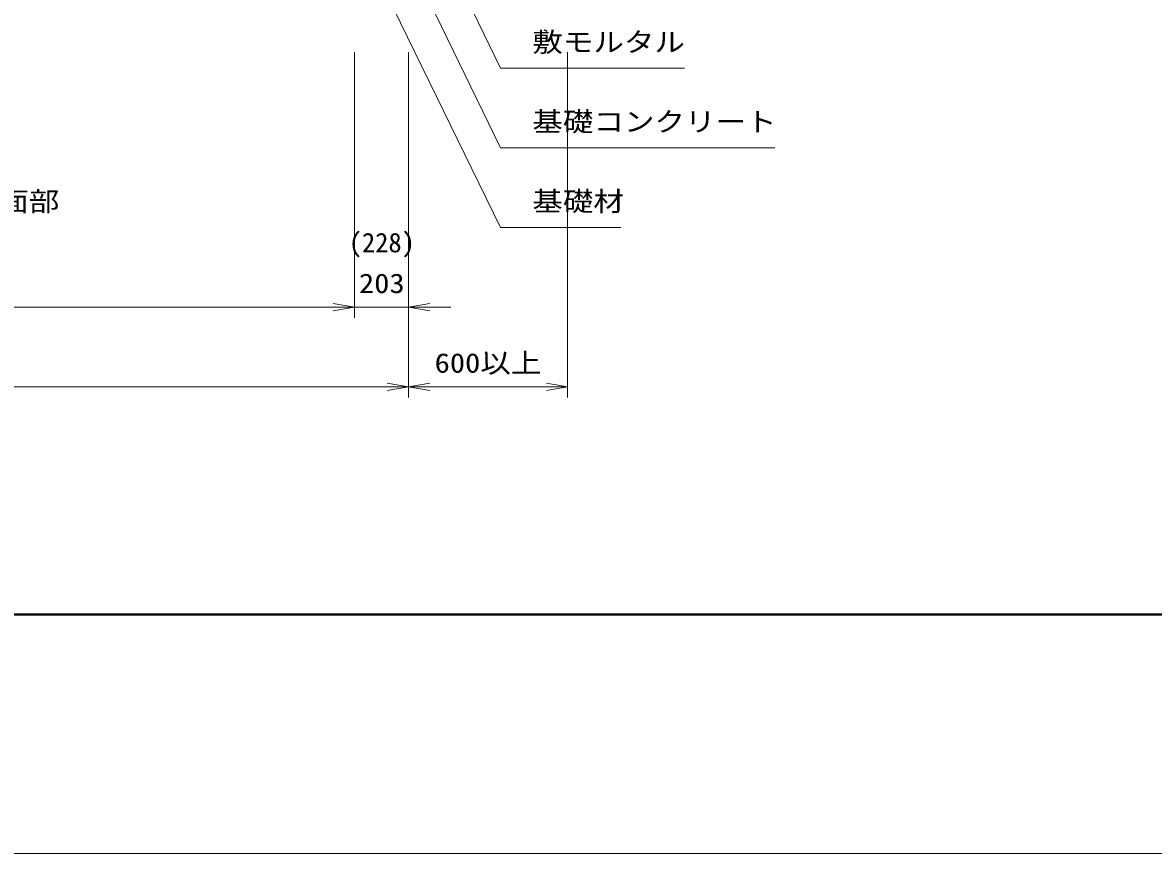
# Model space of a CAD drawing. Units: millimetres at full size; details may follow other scales. Extents: x 37600 to 71200, y -138800 to -115040.
# Drawn here: x 56505 to 60764, y -138800 to -135671 of the extents above; entities that cross this region are included whole.
import ezdxf
from ezdxf.enums import TextEntityAlignment as Align

# ---------------------------------------------------------------- set-up
doc = ezdxf.new("R2010")
doc.units = ezdxf.units.MM
doc.header["$LTSCALE"] = 80.0044
for name, color, linetype, lineweight in [('Defpoints_5', 5, 'Continuous', 13), ('図枠', 1, 'Continuous', 40), ('寸法', 6, 'Continuous', 13)]:
    doc.layers.add(name, color=color, linetype=linetype, lineweight=lineweight)
doc.styles.add('ＭＳ ゴシック', font='')
doc.styles.get('ＭＳ ゴシック').set_extended_font_data('MS Gothic')

# ---------------------------------------------------------------- blocks, each defined once
blk = doc.blocks.new('open_arrow')
at = {"color": 0, "linetype": 'Continuous', "lineweight": -2}
blk.add_lwpolyline([(7.5, 1.25), (0, 0), (7.5, -1.25)], dxfattribs=at)

msp = doc.modelspace()

# ---------------------------------------------------------------- linework, layer by layer
at = {"layer": 'Defpoints_5'}
msp.add_lwpolyline([(37600, -138800), (71200, -138800), (71200, -115040), (37600, -115040)], close=True, dxfattribs=at)
at = {"layer": '図枠'}
msp.add_lwpolyline([(38500, -137900), (70300, -137900), (70300, -115940), (38500, -115940)], close=True, dxfattribs=at)
at = {"layer": '寸法'}
for p, q in [((57755, -135783), (57755, -136783)), ((57755, -135783), (57755, -136783)), ((57958, -135783), (57958, -137083)), ((57958, -135783), (57958, -136783)), ((57958, -135783), (57958, -137083)), ((58558, -135783), (58558, -137083)), ((54555, -136743), (57755, -136743)), ((57595, -136743), (58118, -136743)), ((54352, -137043), (57958, -137043)), ((57958, -137043), (58558, -137043))]:
    msp.add_line(p, q, dxfattribs=at)
for points in [[(57855, -134913), (57889.84, -134985.01), (58305, -135843), (58998.33, -135843)], [(57780, -135063), (57814.98, -135134.95), (58305, -136143), (59338.33, -136143)], [(57705, -135213), (57740.07, -135284.9), (58305, -136443), (58758.33, -136443)]]:
    msp.add_lwpolyline(points, dxfattribs=at)

# ---------------------------------------------------------------- block references
at = {"layer": '寸法', "xscale": 10.7, "yscale": 10.7, "rotation": 180}
for p in [(57755, -136743), (57755, -136743), (57958, -137043), (58558, -137043)]:
    msp.add_blockref('open_arrow', p, dxfattribs=at)
at = {"layer": '寸法', "xscale": 10.7, "yscale": 10.7}
for p in [(57958, -136743), (57958, -137043)]:
    msp.add_blockref('open_arrow', p, dxfattribs=at)

# ---------------------------------------------------------------- texts
at = {"layer": '寸法', "style": 'ＭＳ ゴシック', "width": 1.15}
for s, p in [('敷モルタル', (58425, -135803)), ('基礎コンクリート', (58425, -136103)), ('基礎材', (58425, -136403))]:
    msp.add_text(s, height=73.31, dxfattribs=at).set_placement(p, align=Align.BOTTOM_LEFT)
at = {"layer": '寸法', "color": 3, "style": 'ＭＳ ゴシック', "width": 1.15}
msp.add_text('( )内数値は端面部', height=73.31, dxfattribs=at).set_placement((56155, -136403), align=Align.BOTTOM_CENTER)
at = {"layer": '寸法', "color": 3, "style": 'ＭＳ ゴシック'}
msp.add_text('(228)', height=73.31, dxfattribs=at).set_placement((57858, -136463), align=Align.TOP_CENTER)
at = {"layer": '寸法', "style": 'ＭＳ ゴシック', "width": 1.15}
for s, p in [('203', (57858, -136653)), ('600以上', (58258, -136953))]:
    msp.add_text(s, height=73.31, dxfattribs=at).set_placement(p, align=Align.MIDDLE_CENTER)

doc.saveas('drawing.dxf')
